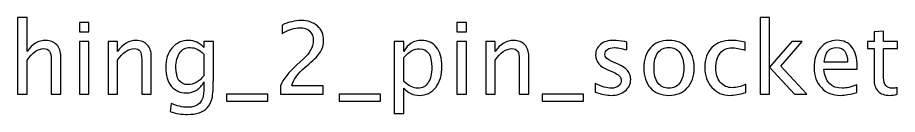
# Model space of a CAD drawing. Header units: centimetres. Extents: x -32.7 to 32.7, y -29.5 to 43.7.
# Drawn here: x 21.5 to 32.73, y -12.59 to -11.35 of the extents above; entities that cross this region are included whole.
import ezdxf

# ---------------------------------------------------------------- set-up
doc = ezdxf.new("R2010")
doc.units = ezdxf.units.CM
doc.header["$MEASUREMENT"] = 0
doc.layers.add('Layer 1', color=7, linetype='Continuous')

msp = doc.modelspace()

# ---------------------------------------------------------------- linework, layer by layer
at = {"layer": 'Layer 1'}
for points, knots in [([(21.50489, -12.32956), (21.50489, -12.32956), (21.50489, -11.35039), (21.50489, -11.35039), (21.50489, -11.35039), (21.50489, -11.35039), (21.62681, -11.35039), (21.62681, -11.35039), (21.62681, -11.35039), (21.62681, -11.35039), (21.62681, -11.78367), (21.62681, -11.78367), (21.62681, -11.78367), (21.69137, -11.68948), (21.77053, -11.64249), (21.86409, -11.64249), (21.86409, -11.64249), (21.92293, -11.64249), (21.96971, -11.6609), (22.00421, -11.69795), (22.00421, -11.69795), (22.03871, -11.73478), (22.05607, -11.78452), (22.05607, -11.84675), (22.05607, -11.84675), (22.05607, -11.84675), (22.05607, -12.32956), (22.05607, -12.32956), (22.05607, -12.32956), (22.05607, -12.32956), (21.93415, -12.32956), (21.93415, -12.32956), (21.93415, -12.32956), (21.93415, -12.32956), (21.93415, -11.88654), (21.93415, -11.88654), (21.93415, -11.88654), (21.93415, -11.83659), (21.92674, -11.80103), (21.91214, -11.77986), (21.91214, -11.77986), (21.89732, -11.75848), (21.87298, -11.7479), (21.8389, -11.7479), (21.8389, -11.7479), (21.76397, -11.7479), (21.69327, -11.79679), (21.62681, -11.89458), (21.62681, -11.89458), (21.62681, -11.89458), (21.62681, -12.32956), (21.62681, -12.32956), (21.62681, -12.32956), (21.62681, -12.32956), (21.50489, -12.32956), (21.50489, -12.32956)], [0, 0, 0, 0, 0.06666667, 0.06666667, 0.06666667, 0.06666667, 0.13333333, 0.13333333, 0.13333333, 0.13333333, 0.2, 0.2, 0.2, 0.2, 0.26666667, 0.26666667, 0.26666667, 0.26666667, 0.33333333, 0.33333333, 0.33333333, 0.33333333, 0.4, 0.4, 0.4, 0.4, 0.46666667, 0.46666667, 0.46666667, 0.46666667, 0.53333333, 0.53333333, 0.53333333, 0.53333333, 0.6, 0.6, 0.6, 0.6, 0.66666667, 0.66666667, 0.66666667, 0.66666667, 0.73333333, 0.73333333, 0.73333333, 0.73333333, 0.8, 0.8, 0.8, 0.8, 0.86666667, 0.86666667, 0.86666667, 0.86666667, 1, 1, 1, 1]), ([(22.29314, -11.53327), (22.29314, -11.53327), (22.29314, -11.41135), (22.29314, -11.41135), (22.29314, -11.41135), (22.29314, -11.41135), (22.41506, -11.41135), (22.41506, -11.41135), (22.41506, -11.41135), (22.41506, -11.41135), (22.41506, -11.53327), (22.41506, -11.53327), (22.41506, -11.53327), (22.41506, -11.53327), (22.29314, -11.53327), (22.29314, -11.53327)], [0, 0, 0, 0, 0.2, 0.2, 0.2, 0.2, 0.4, 0.4, 0.4, 0.4, 0.6, 0.6, 0.6, 0.6, 1, 1, 1, 1]), ([(24.85876, -12.32956), (24.85876, -12.32956), (24.85876, -12.22288), (24.85876, -12.22288), (24.85876, -12.22288), (24.89432, -12.13969), (24.96608, -12.04889), (25.07424, -11.95089), (25.07424, -11.95089), (25.07424, -11.95089), (25.14409, -11.88823), (25.14409, -11.88823), (25.14409, -11.88823), (25.23405, -11.80653), (25.27913, -11.72567), (25.27913, -11.64524), (25.27913, -11.64524), (25.27913, -11.59381), (25.26368, -11.55359), (25.23299, -11.52417), (25.23299, -11.52417), (25.2023, -11.49475), (25.15975, -11.47993), (25.10578, -11.47993), (25.10578, -11.47993), (25.0427, -11.47993), (24.96798, -11.50406), (24.88162, -11.55232), (24.88162, -11.55232), (24.88162, -11.55232), (24.88162, -11.44564), (24.88162, -11.44564), (24.88162, -11.44564), (24.96311, -11.40754), (25.04418, -11.38849), (25.12504, -11.38849), (25.12504, -11.38849), (25.21097, -11.38849), (25.27998, -11.41156), (25.33205, -11.45792), (25.33205, -11.45792), (25.38391, -11.50427), (25.40994, -11.56565), (25.40994, -11.64228), (25.40994, -11.64228), (25.40994, -11.69731), (25.39682, -11.74621), (25.37057, -11.78875), (25.37057, -11.78875), (25.34411, -11.83151), (25.29522, -11.88315), (25.22346, -11.94411), (25.22346, -11.94411), (25.22346, -11.94411), (25.17626, -11.98433), (25.17626, -11.98433), (25.17626, -11.98433), (25.07805, -12.06752), (25.02132, -12.1471), (25.00608, -12.22288), (25.00608, -12.22288), (25.00608, -12.22288), (25.40613, -12.22288), (25.40613, -12.22288), (25.40613, -12.22288), (25.40613, -12.22288), (25.40613, -12.32956), (25.40613, -12.32956), (25.40613, -12.32956), (25.40613, -12.32956), (24.85876, -12.32956), (24.85876, -12.32956)], [0, 0, 0, 0, 0.05263158, 0.05263158, 0.05263158, 0.05263158, 0.10526316, 0.10526316, 0.10526316, 0.10526316, 0.15789474, 0.15789474, 0.15789474, 0.15789474, 0.21052632, 0.21052632, 0.21052632, 0.21052632, 0.26315789, 0.26315789, 0.26315789, 0.26315789, 0.31578947, 0.31578947, 0.31578947, 0.31578947, 0.36842105, 0.36842105, 0.36842105, 0.36842105, 0.42105263, 0.42105263, 0.42105263, 0.42105263, 0.47368421, 0.47368421, 0.47368421, 0.47368421, 0.52631579, 0.52631579, 0.52631579, 0.52631579, 0.57894737, 0.57894737, 0.57894737, 0.57894737, 0.63157895, 0.63157895, 0.63157895, 0.63157895, 0.68421053, 0.68421053, 0.68421053, 0.68421053, 0.73684211, 0.73684211, 0.73684211, 0.73684211, 0.78947368, 0.78947368, 0.78947368, 0.78947368, 0.84210526, 0.84210526, 0.84210526, 0.84210526, 0.89473684, 0.89473684, 0.89473684, 0.89473684, 1, 1, 1, 1]), ([(27.11258, -11.53327), (27.11258, -11.53327), (27.11258, -11.41135), (27.11258, -11.41135), (27.11258, -11.41135), (27.11258, -11.41135), (27.2345, -11.41135), (27.2345, -11.41135), (27.2345, -11.41135), (27.2345, -11.41135), (27.2345, -11.53327), (27.2345, -11.53327), (27.2345, -11.53327), (27.2345, -11.53327), (27.11258, -11.53327), (27.11258, -11.53327)], [0, 0, 0, 0, 0.2, 0.2, 0.2, 0.2, 0.4, 0.4, 0.4, 0.4, 0.6, 0.6, 0.6, 0.6, 1, 1, 1, 1]), ([(30.981, -12.32956), (30.981, -12.32956), (30.981, -11.35039), (30.981, -11.35039), (30.981, -11.35039), (30.981, -11.35039), (31.10292, -11.35039), (31.10292, -11.35039), (31.10292, -11.35039), (31.10292, -11.35039), (31.10292, -11.98306), (31.10292, -11.98306), (31.10292, -11.98306), (31.10292, -11.98306), (31.38867, -11.65646), (31.38867, -11.65646), (31.38867, -11.65646), (31.38867, -11.65646), (31.52033, -11.65646), (31.52033, -11.65646), (31.52033, -11.65646), (31.52033, -11.65646), (31.24728, -11.97057), (31.24728, -11.97057), (31.24728, -11.97057), (31.24728, -11.97057), (31.57748, -12.32956), (31.57748, -12.32956), (31.57748, -12.32956), (31.57748, -12.32956), (31.42042, -12.32956), (31.42042, -12.32956), (31.42042, -12.32956), (31.42042, -12.32956), (31.10292, -11.98433), (31.10292, -11.98433), (31.10292, -11.98433), (31.10292, -11.98433), (31.10292, -12.32956), (31.10292, -12.32956), (31.10292, -12.32956), (31.10292, -12.32956), (30.981, -12.32956), (30.981, -12.32956)], [0, 0, 0, 0, 0.08333333, 0.08333333, 0.08333333, 0.08333333, 0.16666667, 0.16666667, 0.16666667, 0.16666667, 0.25, 0.25, 0.25, 0.25, 0.33333333, 0.33333333, 0.33333333, 0.33333333, 0.41666667, 0.41666667, 0.41666667, 0.41666667, 0.5, 0.5, 0.5, 0.5, 0.58333333, 0.58333333, 0.58333333, 0.58333333, 0.66666667, 0.66666667, 0.66666667, 0.66666667, 0.75, 0.75, 0.75, 0.75, 0.83333333, 0.83333333, 0.83333333, 0.83333333, 1, 1, 1, 1]), ([(32.73191, -12.32935), (32.69423, -12.33972), (32.66143, -12.3448), (32.6337, -12.3448), (32.6337, -12.3448), (32.57147, -12.3448), (32.523, -12.32702), (32.48828, -12.29146), (32.48828, -12.29146), (32.45336, -12.2559), (32.436, -12.20658), (32.436, -12.14329), (32.436, -12.14329), (32.436, -12.14329), (32.436, -11.7479), (32.436, -11.7479), (32.436, -11.7479), (32.436, -11.7479), (32.35176, -11.7479), (32.35176, -11.7479), (32.35176, -11.7479), (32.35176, -11.7479), (32.35176, -11.65646), (32.35176, -11.65646), (32.35176, -11.65646), (32.35176, -11.65646), (32.436, -11.65646), (32.436, -11.65646), (32.436, -11.65646), (32.436, -11.65646), (32.436, -11.53475), (32.436, -11.53475), (32.436, -11.53475), (32.436, -11.53475), (32.55792, -11.52311), (32.55792, -11.52311), (32.55792, -11.52311), (32.55792, -11.52311), (32.55792, -11.65646), (32.55792, -11.65646), (32.55792, -11.65646), (32.55792, -11.65646), (32.73445, -11.65646), (32.73445, -11.65646), (32.73445, -11.65646), (32.73445, -11.65646), (32.73445, -11.7479), (32.73445, -11.7479), (32.73445, -11.7479), (32.73445, -11.7479), (32.55792, -11.7479), (32.55792, -11.7479), (32.55792, -11.7479), (32.55792, -11.7479), (32.55792, -12.12128), (32.55792, -12.12128), (32.55792, -12.12128), (32.55792, -12.20933), (32.59623, -12.25336), (32.67264, -12.25336), (32.67264, -12.25336), (32.68894, -12.25336), (32.70863, -12.25061), (32.73191, -12.24532), (32.73191, -12.24532), (32.73191, -12.24532), (32.73191, -12.32935), (32.73191, -12.32935)], [0, 0, 0, 0, 0.05555556, 0.05555556, 0.05555556, 0.05555556, 0.11111111, 0.11111111, 0.11111111, 0.11111111, 0.16666667, 0.16666667, 0.16666667, 0.16666667, 0.22222222, 0.22222222, 0.22222222, 0.22222222, 0.27777778, 0.27777778, 0.27777778, 0.27777778, 0.33333333, 0.33333333, 0.33333333, 0.33333333, 0.38888889, 0.38888889, 0.38888889, 0.38888889, 0.44444444, 0.44444444, 0.44444444, 0.44444444, 0.5, 0.5, 0.5, 0.5, 0.55555556, 0.55555556, 0.55555556, 0.55555556, 0.61111111, 0.61111111, 0.61111111, 0.61111111, 0.66666667, 0.66666667, 0.66666667, 0.66666667, 0.72222222, 0.72222222, 0.72222222, 0.72222222, 0.77777778, 0.77777778, 0.77777778, 0.77777778, 0.83333333, 0.83333333, 0.83333333, 0.83333333, 0.88888889, 0.88888889, 0.88888889, 0.88888889, 1, 1, 1, 1]), ([(22.29314, -12.32956), (22.29314, -12.32956), (22.29314, -11.65646), (22.29314, -11.65646), (22.29314, -11.65646), (22.29314, -11.65646), (22.41506, -11.65646), (22.41506, -11.65646), (22.41506, -11.65646), (22.41506, -11.65646), (22.41506, -12.32956), (22.41506, -12.32956), (22.41506, -12.32956), (22.41506, -12.32956), (22.29314, -12.32956), (22.29314, -12.32956)], [0, 0, 0, 0, 0.2, 0.2, 0.2, 0.2, 0.4, 0.4, 0.4, 0.4, 0.6, 0.6, 0.6, 0.6, 1, 1, 1, 1]), ([(22.66017, -12.32956), (22.66017, -12.32956), (22.66017, -11.65646), (22.66017, -11.65646), (22.66017, -11.65646), (22.66017, -11.65646), (22.78209, -11.65646), (22.78209, -11.65646), (22.78209, -11.65646), (22.78209, -11.65646), (22.78209, -11.78367), (22.78209, -11.78367), (22.78209, -11.78367), (22.84665, -11.68948), (22.92581, -11.64249), (23.01937, -11.64249), (23.01937, -11.64249), (23.07821, -11.64249), (23.12499, -11.6609), (23.15949, -11.69795), (23.15949, -11.69795), (23.19399, -11.73478), (23.21135, -11.78452), (23.21135, -11.84675), (23.21135, -11.84675), (23.21135, -11.84675), (23.21135, -12.32956), (23.21135, -12.32956), (23.21135, -12.32956), (23.21135, -12.32956), (23.08943, -12.32956), (23.08943, -12.32956), (23.08943, -12.32956), (23.08943, -12.32956), (23.08943, -11.88654), (23.08943, -11.88654), (23.08943, -11.88654), (23.08943, -11.83659), (23.08202, -11.80103), (23.06742, -11.77986), (23.06742, -11.77986), (23.0526, -11.75848), (23.02826, -11.7479), (22.99418, -11.7479), (22.99418, -11.7479), (22.91925, -11.7479), (22.84855, -11.79679), (22.78209, -11.89458), (22.78209, -11.89458), (22.78209, -11.89458), (22.78209, -12.32956), (22.78209, -12.32956), (22.78209, -12.32956), (22.78209, -12.32956), (22.66017, -12.32956), (22.66017, -12.32956)], [0, 0, 0, 0, 0.06666667, 0.06666667, 0.06666667, 0.06666667, 0.13333333, 0.13333333, 0.13333333, 0.13333333, 0.2, 0.2, 0.2, 0.2, 0.26666667, 0.26666667, 0.26666667, 0.26666667, 0.33333333, 0.33333333, 0.33333333, 0.33333333, 0.4, 0.4, 0.4, 0.4, 0.46666667, 0.46666667, 0.46666667, 0.46666667, 0.53333333, 0.53333333, 0.53333333, 0.53333333, 0.6, 0.6, 0.6, 0.6, 0.66666667, 0.66666667, 0.66666667, 0.66666667, 0.73333333, 0.73333333, 0.73333333, 0.73333333, 0.8, 0.8, 0.8, 0.8, 0.86666667, 0.86666667, 0.86666667, 0.86666667, 1, 1, 1, 1]), ([(23.45096, -12.55308), (23.45096, -12.55308), (23.46535, -12.44767), (23.46535, -12.44767), (23.46535, -12.44767), (23.53605, -12.48069), (23.60611, -12.4972), (23.67533, -12.4972), (23.67533, -12.4972), (23.8127, -12.4972), (23.88149, -12.42439), (23.88149, -12.27897), (23.88149, -12.27897), (23.88149, -12.27897), (23.88149, -12.17314), (23.88149, -12.17314), (23.88149, -12.17314), (23.86032, -12.2178), (23.83027, -12.2523), (23.79111, -12.27707), (23.79111, -12.27707), (23.75195, -12.30183), (23.70835, -12.31432), (23.6603, -12.31432), (23.6603, -12.31432), (23.57881, -12.31432), (23.51425, -12.28511), (23.46662, -12.22669), (23.46662, -12.22669), (23.419, -12.16827), (23.39508, -12.08911), (23.39508, -11.9892), (23.39508, -11.9892), (23.39508, -11.88696), (23.42217, -11.80357), (23.47636, -11.73901), (23.47636, -11.73901), (23.53076, -11.67466), (23.60082, -11.64249), (23.68697, -11.64249), (23.68697, -11.64249), (23.76232, -11.64249), (23.8273, -11.67297), (23.88149, -11.73414), (23.88149, -11.73414), (23.88149, -11.73414), (23.88149, -11.65646), (23.88149, -11.65646), (23.88149, -11.65646), (23.88149, -11.65646), (24.00341, -11.65646), (24.00341, -11.65646), (24.00341, -11.65646), (24.00341, -11.65646), (24.00341, -12.14583), (24.00341, -12.14583), (24.00341, -12.14583), (24.00341, -12.25103), (23.99791, -12.32892), (23.9869, -12.37951), (23.9869, -12.37951), (23.97611, -12.4301), (23.95536, -12.47159), (23.92531, -12.50376), (23.92531, -12.50376), (23.87197, -12.56028), (23.78857, -12.58864), (23.67533, -12.58864), (23.67533, -12.58864), (23.59765, -12.58864), (23.52293, -12.57679), (23.45096, -12.55308)], [0, 0, 0, 0, 0.05263158, 0.05263158, 0.05263158, 0.05263158, 0.10526316, 0.10526316, 0.10526316, 0.10526316, 0.15789474, 0.15789474, 0.15789474, 0.15789474, 0.21052632, 0.21052632, 0.21052632, 0.21052632, 0.26315789, 0.26315789, 0.26315789, 0.26315789, 0.31578947, 0.31578947, 0.31578947, 0.31578947, 0.36842105, 0.36842105, 0.36842105, 0.36842105, 0.42105263, 0.42105263, 0.42105263, 0.42105263, 0.47368421, 0.47368421, 0.47368421, 0.47368421, 0.52631579, 0.52631579, 0.52631579, 0.52631579, 0.57894737, 0.57894737, 0.57894737, 0.57894737, 0.63157895, 0.63157895, 0.63157895, 0.63157895, 0.68421053, 0.68421053, 0.68421053, 0.68421053, 0.73684211, 0.73684211, 0.73684211, 0.73684211, 0.78947368, 0.78947368, 0.78947368, 0.78947368, 0.84210526, 0.84210526, 0.84210526, 0.84210526, 0.89473684, 0.89473684, 0.89473684, 0.89473684, 1, 1, 1, 1]), ([(26.31333, -12.57467), (26.31333, -12.57467), (26.31333, -11.65646), (26.31333, -11.65646), (26.31333, -11.65646), (26.31333, -11.65646), (26.43525, -11.65646), (26.43525, -11.65646), (26.43525, -11.65646), (26.43525, -11.65646), (26.43525, -11.78367), (26.43525, -11.78367), (26.43525, -11.78367), (26.4852, -11.68948), (26.56035, -11.64249), (26.66046, -11.64249), (26.66046, -11.64249), (26.74153, -11.64249), (26.80524, -11.67191), (26.85181, -11.73097), (26.85181, -11.73097), (26.89838, -11.79002), (26.92166, -11.87067), (26.92166, -11.9729), (26.92166, -11.9729), (26.92166, -12.08424), (26.8952, -12.1742), (26.8425, -12.24235), (26.8425, -12.24235), (26.78979, -12.31072), (26.72037, -12.3448), (26.63443, -12.3448), (26.63443, -12.3448), (26.55463, -12.3448), (26.48817, -12.31432), (26.43525, -12.25315), (26.43525, -12.25315), (26.43525, -12.25315), (26.43525, -12.57467), (26.43525, -12.57467), (26.43525, -12.57467), (26.43525, -12.57467), (26.31333, -12.57467), (26.31333, -12.57467)], [0, 0, 0, 0, 0.08333333, 0.08333333, 0.08333333, 0.08333333, 0.16666667, 0.16666667, 0.16666667, 0.16666667, 0.25, 0.25, 0.25, 0.25, 0.33333333, 0.33333333, 0.33333333, 0.33333333, 0.41666667, 0.41666667, 0.41666667, 0.41666667, 0.5, 0.5, 0.5, 0.5, 0.58333333, 0.58333333, 0.58333333, 0.58333333, 0.66666667, 0.66666667, 0.66666667, 0.66666667, 0.75, 0.75, 0.75, 0.75, 0.83333333, 0.83333333, 0.83333333, 0.83333333, 1, 1, 1, 1]), ([(27.11258, -12.32956), (27.11258, -12.32956), (27.11258, -11.65646), (27.11258, -11.65646), (27.11258, -11.65646), (27.11258, -11.65646), (27.2345, -11.65646), (27.2345, -11.65646), (27.2345, -11.65646), (27.2345, -11.65646), (27.2345, -12.32956), (27.2345, -12.32956), (27.2345, -12.32956), (27.2345, -12.32956), (27.11258, -12.32956), (27.11258, -12.32956)], [0, 0, 0, 0, 0.2, 0.2, 0.2, 0.2, 0.4, 0.4, 0.4, 0.4, 0.6, 0.6, 0.6, 0.6, 1, 1, 1, 1]), ([(27.47961, -12.32956), (27.47961, -12.32956), (27.47961, -11.65646), (27.47961, -11.65646), (27.47961, -11.65646), (27.47961, -11.65646), (27.60153, -11.65646), (27.60153, -11.65646), (27.60153, -11.65646), (27.60153, -11.65646), (27.60153, -11.78367), (27.60153, -11.78367), (27.60153, -11.78367), (27.66609, -11.68948), (27.74525, -11.64249), (27.83881, -11.64249), (27.83881, -11.64249), (27.89765, -11.64249), (27.94443, -11.6609), (27.97893, -11.69795), (27.97893, -11.69795), (28.01343, -11.73478), (28.03079, -11.78452), (28.03079, -11.84675), (28.03079, -11.84675), (28.03079, -11.84675), (28.03079, -12.32956), (28.03079, -12.32956), (28.03079, -12.32956), (28.03079, -12.32956), (27.90887, -12.32956), (27.90887, -12.32956), (27.90887, -12.32956), (27.90887, -12.32956), (27.90887, -11.88654), (27.90887, -11.88654), (27.90887, -11.88654), (27.90887, -11.83659), (27.90146, -11.80103), (27.88686, -11.77986), (27.88686, -11.77986), (27.87204, -11.75848), (27.8477, -11.7479), (27.81362, -11.7479), (27.81362, -11.7479), (27.73869, -11.7479), (27.66799, -11.79679), (27.60153, -11.89458), (27.60153, -11.89458), (27.60153, -11.89458), (27.60153, -12.32956), (27.60153, -12.32956), (27.60153, -12.32956), (27.60153, -12.32956), (27.47961, -12.32956), (27.47961, -12.32956)], [0, 0, 0, 0, 0.06666667, 0.06666667, 0.06666667, 0.06666667, 0.13333333, 0.13333333, 0.13333333, 0.13333333, 0.2, 0.2, 0.2, 0.2, 0.26666667, 0.26666667, 0.26666667, 0.26666667, 0.33333333, 0.33333333, 0.33333333, 0.33333333, 0.4, 0.4, 0.4, 0.4, 0.46666667, 0.46666667, 0.46666667, 0.46666667, 0.53333333, 0.53333333, 0.53333333, 0.53333333, 0.6, 0.6, 0.6, 0.6, 0.66666667, 0.66666667, 0.66666667, 0.66666667, 0.73333333, 0.73333333, 0.73333333, 0.73333333, 0.8, 0.8, 0.8, 0.8, 0.86666667, 0.86666667, 0.86666667, 0.86666667, 1, 1, 1, 1]), ([(28.87873, -12.30543), (28.87873, -12.30543), (28.87873, -12.19367), (28.87873, -12.19367), (28.87873, -12.19367), (28.95853, -12.23346), (29.02774, -12.25336), (29.0868, -12.25336), (29.0868, -12.25336), (29.12194, -12.25336), (29.15115, -12.24383), (29.17422, -12.22478), (29.17422, -12.22478), (29.19729, -12.20595), (29.20893, -12.18224), (29.20893, -12.15366), (29.20893, -12.15366), (29.20893, -12.11197), (29.17655, -12.07746), (29.11178, -12.05016), (29.11178, -12.05016), (29.11178, -12.05016), (29.04044, -12.01989), (29.04044, -12.01989), (29.04044, -12.01989), (28.93525, -11.97629), (28.88254, -11.91321), (28.88254, -11.8313), (28.88254, -11.8313), (28.88254, -11.77266), (28.90328, -11.72652), (28.94477, -11.69287), (28.94477, -11.69287), (28.98626, -11.65921), (29.0432, -11.64249), (29.11537, -11.64249), (29.11537, -11.64249), (29.15284, -11.64249), (29.19941, -11.64757), (29.25465, -11.65794), (29.25465, -11.65794), (29.25465, -11.65794), (29.28005, -11.66281), (29.28005, -11.66281), (29.28005, -11.66281), (29.28005, -11.66281), (29.28005, -11.76441), (29.28005, -11.76441), (29.28005, -11.76441), (29.21211, -11.74409), (29.15792, -11.73393), (29.11749, -11.73393), (29.11749, -11.73393), (29.08193, -11.73393), (29.05378, -11.74176), (29.0324, -11.75721), (29.0324, -11.75721), (29.01123, -11.77266), (29.00065, -11.79341), (29.00065, -11.81944), (29.00065, -11.81944), (29.00065, -11.85606), (29.03028, -11.88718), (29.08976, -11.91236), (29.08976, -11.91236), (29.08976, -11.91236), (29.14839, -11.93713), (29.14839, -11.93713), (29.14839, -11.93713), (29.21486, -11.96507), (29.26185, -11.9947), (29.28936, -12.02582), (29.28936, -12.02582), (29.31709, -12.05693), (29.33085, -12.09588), (29.33085, -12.14245), (29.33085, -12.14245), (29.33085, -12.2015), (29.30757, -12.24997), (29.26079, -12.28786), (29.26079, -12.28786), (29.21422, -12.32575), (29.15453, -12.3448), (29.08193, -12.3448), (29.08193, -12.3448), (29.02605, -12.3448), (28.95853, -12.33168), (28.87873, -12.30543)], [0, 0, 0, 0, 0.04347826, 0.04347826, 0.04347826, 0.04347826, 0.08695652, 0.08695652, 0.08695652, 0.08695652, 0.13043478, 0.13043478, 0.13043478, 0.13043478, 0.17391304, 0.17391304, 0.17391304, 0.17391304, 0.2173913, 0.2173913, 0.2173913, 0.2173913, 0.26086957, 0.26086957, 0.26086957, 0.26086957, 0.30434783, 0.30434783, 0.30434783, 0.30434783, 0.34782609, 0.34782609, 0.34782609, 0.34782609, 0.39130435, 0.39130435, 0.39130435, 0.39130435, 0.43478261, 0.43478261, 0.43478261, 0.43478261, 0.47826087, 0.47826087, 0.47826087, 0.47826087, 0.52173913, 0.52173913, 0.52173913, 0.52173913, 0.56521739, 0.56521739, 0.56521739, 0.56521739, 0.60869565, 0.60869565, 0.60869565, 0.60869565, 0.65217391, 0.65217391, 0.65217391, 0.65217391, 0.69565217, 0.69565217, 0.69565217, 0.69565217, 0.73913043, 0.73913043, 0.73913043, 0.73913043, 0.7826087, 0.7826087, 0.7826087, 0.7826087, 0.82608696, 0.82608696, 0.82608696, 0.82608696, 0.86956522, 0.86956522, 0.86956522, 0.86956522, 0.91304348, 0.91304348, 0.91304348, 0.91304348, 1, 1, 1, 1]), ([(29.81832, -12.3448), (29.71947, -12.3448), (29.64116, -12.31326), (29.58358, -12.25018), (29.58358, -12.25018), (29.5258, -12.18711), (29.49701, -12.10138), (29.49701, -11.99322), (29.49701, -11.99322), (29.49701, -11.88527), (29.5258, -11.79976), (29.58358, -11.73689), (29.58358, -11.73689), (29.64116, -11.67403), (29.71947, -11.64249), (29.81832, -11.64249), (29.81832, -11.64249), (29.91717, -11.64249), (29.99549, -11.67403), (30.05306, -11.73689), (30.05306, -11.73689), (30.11084, -11.79976), (30.13963, -11.88527), (30.13963, -11.99322), (30.13963, -11.99322), (30.13963, -12.10138), (30.11084, -12.18711), (30.05306, -12.25018), (30.05306, -12.25018), (29.99549, -12.31326), (29.91717, -12.3448), (29.81832, -12.3448)], [0, 0, 0, 0, 0.11111111, 0.11111111, 0.11111111, 0.11111111, 0.22222222, 0.22222222, 0.22222222, 0.22222222, 0.33333333, 0.33333333, 0.33333333, 0.33333333, 0.44444444, 0.44444444, 0.44444444, 0.44444444, 0.55555556, 0.55555556, 0.55555556, 0.55555556, 0.66666667, 0.66666667, 0.66666667, 0.66666667, 0.77777778, 0.77777778, 0.77777778, 0.77777778, 1, 1, 1, 1]), ([(30.79791, -12.30924), (30.71896, -12.33295), (30.6508, -12.3448), (30.59344, -12.3448), (30.59344, -12.3448), (30.50242, -12.3448), (30.42707, -12.31114), (30.36717, -12.24405), (30.36717, -12.24405), (30.30727, -12.17674), (30.27721, -12.09186), (30.27721, -11.98962), (30.27721, -11.98962), (30.27721, -11.8804), (30.30684, -11.7951), (30.36611, -11.73414), (30.36611, -11.73414), (30.42538, -11.67297), (30.50814, -11.64249), (30.6144, -11.64249), (30.6144, -11.64249), (30.66668, -11.64249), (30.72552, -11.64969), (30.79029, -11.66408), (30.79029, -11.66408), (30.79029, -11.66408), (30.79029, -11.76695), (30.79029, -11.76695), (30.79029, -11.76695), (30.7215, -11.74663), (30.66541, -11.73647), (30.62223, -11.73647), (30.62223, -11.73647), (30.55957, -11.73647), (30.50941, -11.75996), (30.47194, -11.80674), (30.47194, -11.80674), (30.43448, -11.85352), (30.41564, -11.91596), (30.41564, -11.99386), (30.41564, -11.99386), (30.41564, -12.06942), (30.43511, -12.13038), (30.47385, -12.17716), (30.47385, -12.17716), (30.51258, -12.22373), (30.56317, -12.24701), (30.62604, -12.24701), (30.62604, -12.24701), (30.68171, -12.24701), (30.73886, -12.23262), (30.79791, -12.20383), (30.79791, -12.20383), (30.79791, -12.20383), (30.79791, -12.30924), (30.79791, -12.30924)], [0, 0, 0, 0, 0.06666667, 0.06666667, 0.06666667, 0.06666667, 0.13333333, 0.13333333, 0.13333333, 0.13333333, 0.2, 0.2, 0.2, 0.2, 0.26666667, 0.26666667, 0.26666667, 0.26666667, 0.33333333, 0.33333333, 0.33333333, 0.33333333, 0.4, 0.4, 0.4, 0.4, 0.46666667, 0.46666667, 0.46666667, 0.46666667, 0.53333333, 0.53333333, 0.53333333, 0.53333333, 0.6, 0.6, 0.6, 0.6, 0.66666667, 0.66666667, 0.66666667, 0.66666667, 0.73333333, 0.73333333, 0.73333333, 0.73333333, 0.8, 0.8, 0.8, 0.8, 0.86666667, 0.86666667, 0.86666667, 0.86666667, 1, 1, 1, 1]), ([(32.21735, -12.30797), (32.13544, -12.33252), (32.06537, -12.3448), (32.00695, -12.3448), (32.00695, -12.3448), (31.90726, -12.3448), (31.82619, -12.31178), (31.76375, -12.24595), (31.76375, -12.24595), (31.70131, -12.18012), (31.66998, -12.09482), (31.66998, -11.98983), (31.66998, -11.98983), (31.66998, -11.88802), (31.6975, -11.80441), (31.75274, -11.73901), (31.75274, -11.73901), (31.80799, -11.67382), (31.87868, -11.64122), (31.96483, -11.64122), (31.96483, -11.64122), (32.04632, -11.64122), (32.1094, -11.67022), (32.15385, -11.72821), (32.15385, -11.72821), (32.1983, -11.78621), (32.22053, -11.86834), (32.22053, -11.97481), (32.22053, -11.97481), (32.22053, -11.97481), (32.21989, -12.01206), (32.21989, -12.01206), (32.21989, -12.01206), (32.21989, -12.01206), (31.79444, -12.01206), (31.79444, -12.01206), (31.79444, -12.01206), (31.81222, -12.17293), (31.89075, -12.25336), (32.02981, -12.25336), (32.02981, -12.25336), (32.08083, -12.25336), (32.14327, -12.23897), (32.21735, -12.21018), (32.21735, -12.21018), (32.21735, -12.21018), (32.21735, -12.30797), (32.21735, -12.30797)], [0, 0, 0, 0, 0.07692308, 0.07692308, 0.07692308, 0.07692308, 0.15384615, 0.15384615, 0.15384615, 0.15384615, 0.23076923, 0.23076923, 0.23076923, 0.23076923, 0.30769231, 0.30769231, 0.30769231, 0.30769231, 0.38461538, 0.38461538, 0.38461538, 0.38461538, 0.46153846, 0.46153846, 0.46153846, 0.46153846, 0.53846154, 0.53846154, 0.53846154, 0.53846154, 0.61538462, 0.61538462, 0.61538462, 0.61538462, 0.69230769, 0.69230769, 0.69230769, 0.69230769, 0.76923077, 0.76923077, 0.76923077, 0.76923077, 0.84615385, 0.84615385, 0.84615385, 0.84615385, 1, 1, 1, 1]), ([(23.88149, -12.09673), (23.88149, -12.09673), (23.88149, -11.81754), (23.88149, -11.81754), (23.88149, -11.81754), (23.82773, -11.76187), (23.7691, -11.73393), (23.70581, -11.73393), (23.70581, -11.73393), (23.6495, -11.73393), (23.60548, -11.75637), (23.57373, -11.80145), (23.57373, -11.80145), (23.54177, -11.84632), (23.52589, -11.90877), (23.52589, -11.98835), (23.52589, -11.98835), (23.52589, -12.13461), (23.57775, -12.20764), (23.68168, -12.20764), (23.68168, -12.20764), (23.75237, -12.20764), (23.81905, -12.1706), (23.88149, -12.09673)], [0, 0, 0, 0, 0.14285714, 0.14285714, 0.14285714, 0.14285714, 0.28571429, 0.28571429, 0.28571429, 0.28571429, 0.42857143, 0.42857143, 0.42857143, 0.42857143, 0.57142857, 0.57142857, 0.57142857, 0.57142857, 0.71428571, 0.71428571, 0.71428571, 0.71428571, 1, 1, 1, 1]), ([(26.43525, -12.16912), (26.49812, -12.22521), (26.55802, -12.25336), (26.61496, -12.25336), (26.61496, -12.25336), (26.67105, -12.25336), (26.71444, -12.22986), (26.74492, -12.18309), (26.74492, -12.18309), (26.77561, -12.13631), (26.79085, -12.07048), (26.79085, -11.98539), (26.79085, -11.98539), (26.79085, -11.82791), (26.73878, -11.74917), (26.63464, -11.74917), (26.63464, -11.74917), (26.56648, -11.74917), (26.50002, -11.786), (26.43525, -11.85987), (26.43525, -11.85987), (26.43525, -11.85987), (26.43525, -12.16912), (26.43525, -12.16912)], [0, 0, 0, 0, 0.14285714, 0.14285714, 0.14285714, 0.14285714, 0.28571429, 0.28571429, 0.28571429, 0.28571429, 0.42857143, 0.42857143, 0.42857143, 0.42857143, 0.57142857, 0.57142857, 0.57142857, 0.57142857, 0.71428571, 0.71428571, 0.71428571, 0.71428571, 1, 1, 1, 1]), ([(29.81811, -12.25336), (29.87843, -12.25336), (29.92542, -12.23071), (29.95887, -12.1852), (29.95887, -12.1852), (29.9921, -12.13991), (30.00882, -12.07577), (30.00882, -11.99322), (30.00882, -11.99322), (30.00882, -11.91088), (29.9921, -11.84696), (29.95887, -11.80166), (29.95887, -11.80166), (29.92542, -11.75658), (29.87843, -11.73393), (29.81811, -11.73393), (29.81811, -11.73393), (29.75757, -11.73393), (29.71058, -11.75658), (29.67756, -11.80166), (29.67756, -11.80166), (29.64433, -11.84696), (29.62782, -11.91088), (29.62782, -11.99322), (29.62782, -11.99322), (29.62782, -12.07577), (29.64433, -12.13991), (29.67756, -12.1852), (29.67756, -12.1852), (29.71058, -12.23071), (29.75757, -12.25336), (29.81811, -12.25336)], [0, 0, 0, 0, 0.11111111, 0.11111111, 0.11111111, 0.11111111, 0.22222222, 0.22222222, 0.22222222, 0.22222222, 0.33333333, 0.33333333, 0.33333333, 0.33333333, 0.44444444, 0.44444444, 0.44444444, 0.44444444, 0.55555556, 0.55555556, 0.55555556, 0.55555556, 0.66666667, 0.66666667, 0.66666667, 0.66666667, 0.77777778, 0.77777778, 0.77777778, 0.77777778, 1, 1, 1, 1]), ([(31.80079, -11.92062), (31.80079, -11.92062), (32.09797, -11.92062), (32.09797, -11.92062), (32.09797, -11.92062), (32.09797, -11.79531), (32.05119, -11.73266), (31.95785, -11.73266), (31.95785, -11.73266), (31.86387, -11.73266), (31.81159, -11.79531), (31.80079, -11.92062)], [0, 0, 0, 0, 0.25, 0.25, 0.25, 0.25, 0.5, 0.5, 0.5, 0.5, 1, 1, 1, 1]), ([(24.17169, -12.421), (24.17169, -12.421), (24.17169, -12.32956), (24.17169, -12.32956), (24.17169, -12.32956), (24.17169, -12.32956), (24.70001, -12.32956), (24.70001, -12.32956), (24.70001, -12.32956), (24.70001, -12.32956), (24.70001, -12.421), (24.70001, -12.421), (24.70001, -12.421), (24.70001, -12.421), (24.17169, -12.421), (24.17169, -12.421)], [0, 0, 0, 0, 0.2, 0.2, 0.2, 0.2, 0.4, 0.4, 0.4, 0.4, 0.6, 0.6, 0.6, 0.6, 1, 1, 1, 1]), ([(25.60975, -12.421), (25.60975, -12.421), (25.60975, -12.32956), (25.60975, -12.32956), (25.60975, -12.32956), (25.60975, -12.32956), (26.13807, -12.32956), (26.13807, -12.32956), (26.13807, -12.32956), (26.13807, -12.32956), (26.13807, -12.421), (26.13807, -12.421), (26.13807, -12.421), (26.13807, -12.421), (25.60975, -12.421), (25.60975, -12.421)], [0, 0, 0, 0, 0.2, 0.2, 0.2, 0.2, 0.4, 0.4, 0.4, 0.4, 0.6, 0.6, 0.6, 0.6, 1, 1, 1, 1]), ([(28.19928, -12.421), (28.19928, -12.421), (28.19928, -12.32956), (28.19928, -12.32956), (28.19928, -12.32956), (28.19928, -12.32956), (28.7276, -12.32956), (28.7276, -12.32956), (28.7276, -12.32956), (28.7276, -12.32956), (28.7276, -12.421), (28.7276, -12.421), (28.7276, -12.421), (28.7276, -12.421), (28.19928, -12.421), (28.19928, -12.421)], [0, 0, 0, 0, 0.2, 0.2, 0.2, 0.2, 0.4, 0.4, 0.4, 0.4, 0.6, 0.6, 0.6, 0.6, 1, 1, 1, 1])]:
    msp.add_open_spline(points, degree=3, knots=knots, dxfattribs=at)

doc.saveas('drawing.dxf')
